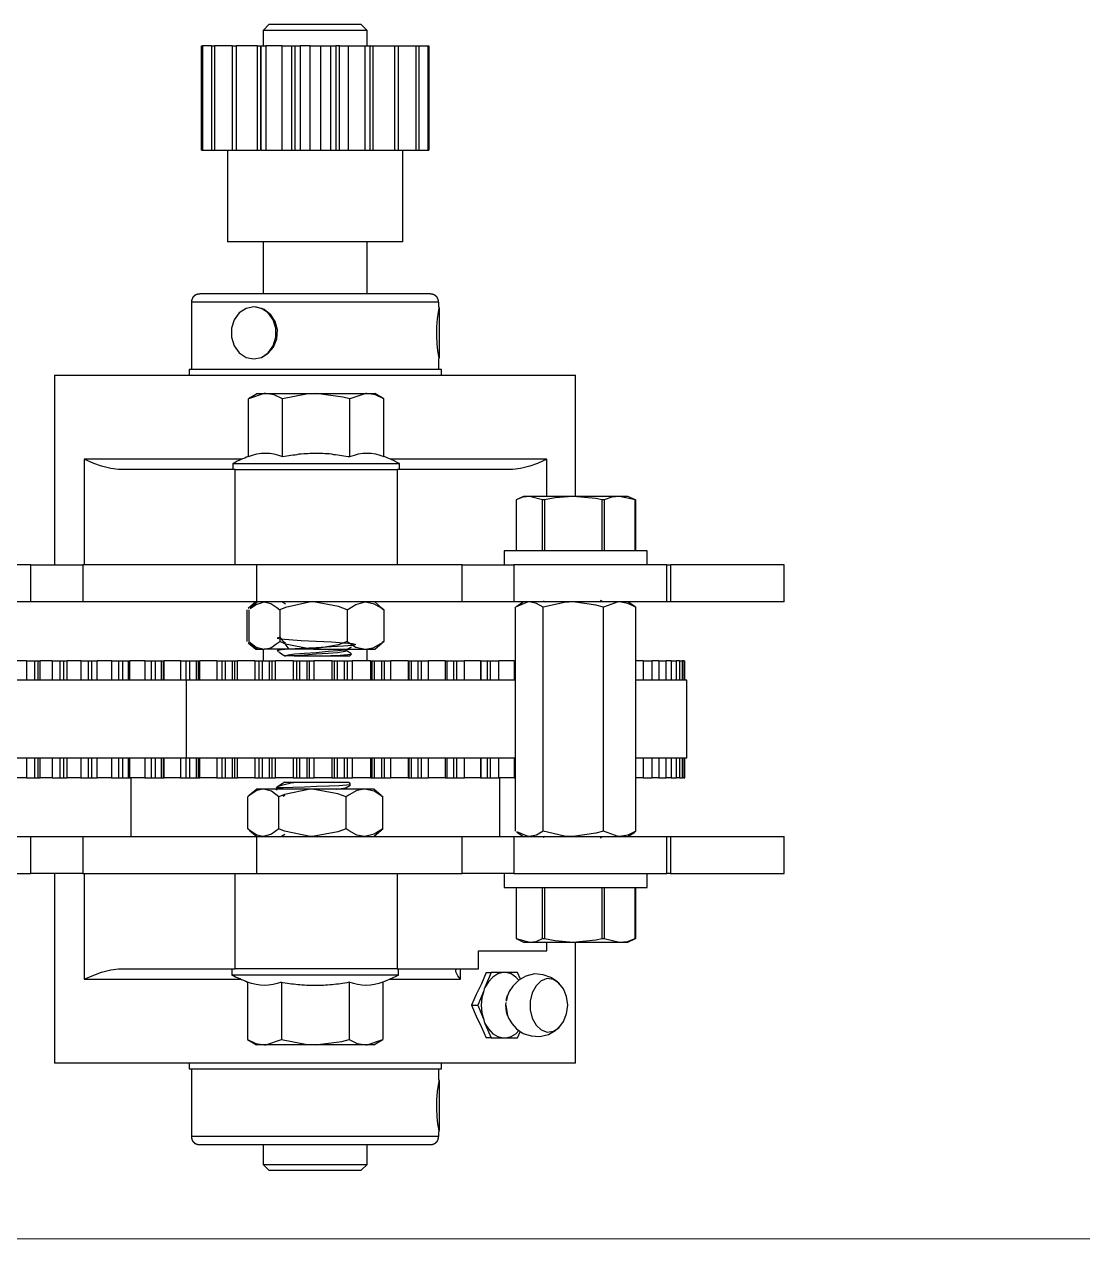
# Model space of a CAD drawing. Header units: inches. Extents: x 0 to 11, y 0.3 to 17.
# Drawn here: x 2.938 to 5.477, y 0.329 to 3.242 of the extents above; entities that cross this region are included whole.
import ezdxf

# ---------------------------------------------------------------- set-up
doc = ezdxf.new("R2010")
doc.units = ezdxf.units.IN
doc.header["$MEASUREMENT"] = 0
doc.layers.add('Layer 1', color=7, linetype='Continuous')

msp = doc.modelspace()

# ---------------------------------------------------------------- linework, layer by layer
at = {"layer": 'Layer 1', "color": 7, "lineweight": 25, "true_color": 0xffffff}
for points in [[(3.5258, 3.2425), (3.5108, 3.2275)], [(3.5258, 3.2425), (3.7458, 3.2425)], [(3.7608, 3.2275), (3.7458, 3.2425)], [(3.5108, 3.2275), (3.5108, 3.1908)], [(3.7608, 3.2275), (3.5108, 3.2275)], [(3.7608, 3.1908), (3.7608, 3.2275)], [(3.3633, 3.1908), (3.3633, 2.9408)], [(3.3633, 3.1908), (3.3658, 3.1908)], [(3.3633, 2.9408), (3.3633, 3.1908)], [(3.3875, 3.1908), (3.3658, 3.1908)], [(3.3658, 3.1908), (3.3658, 2.9408), (3.3875, 2.9408)], [(3.3883, 3.1908), (3.3942, 3.1908)], [(3.3883, 2.9408), (3.3883, 3.1908)], [(3.3942, 3.1908), (3.3942, 2.9408)], [(3.4367, 3.1908), (3.3942, 3.1908)], [(3.4375, 3.1908), (3.4467, 3.1908)], [(3.4375, 2.9408), (3.4375, 3.1908)], [(3.4975, 3.1908), (3.4467, 3.1908)], [(3.4467, 3.1908), (3.4467, 2.9408)], [(3.4975, 3.1908), (3.5042, 3.1908)], [(3.4975, 2.9408), (3.4975, 3.1908)], [(3.5058, 3.1908), (3.5058, 2.9408)], [(3.5058, 3.1908), (3.5058, 3.1908)], [(3.5058, 3.1908), (3.5175, 3.1908)], [(3.5058, 2.9408), (3.5058, 3.1908)], [(3.5567, 3.1908), (3.5175, 3.1908)], [(3.5175, 3.1908), (3.5175, 2.9408)], [(3.5567, 3.1908), (3.5808, 3.1908)], [(3.5567, 2.9408), (3.5567, 3.1908)], [(3.5792, 3.1908), (3.5792, 2.9408)], [(3.5792, 3.1908), (3.5875, 3.1908)], [(3.5875, 3.1908), (3.6, 3.1908)], [(3.5875, 2.9408), (3.5875, 3.1908)], [(3.6242, 3.1908), (3.6, 3.1908)], [(3.6, 3.1908), (3.6, 2.9408)], [(3.6242, 3.1908), (3.6492, 3.1908)], [(3.6242, 2.9408), (3.6242, 3.1908)], [(3.6492, 3.1908), (3.6733, 3.1908)], [(3.6492, 2.9408), (3.6492, 3.1908)], [(3.6733, 3.1908), (3.6858, 3.1908)], [(3.6733, 2.9408), (3.6733, 3.1908)], [(3.6942, 3.1908), (3.6858, 3.1908)], [(3.6858, 3.1908), (3.6858, 2.9408)], [(3.6917, 3.1908), (3.7158, 3.1908)], [(3.6942, 2.9408), (3.6942, 3.1908)], [(3.7158, 3.1908), (3.7558, 3.1908)], [(3.7158, 2.9408), (3.7158, 3.1908)], [(3.7558, 3.1908), (3.7667, 3.1908)], [(3.7558, 2.9408), (3.7558, 3.1908)], [(3.7667, 3.1908), (3.775, 3.1908)], [(3.7675, 3.1908), (3.7667, 3.1908)], [(3.7667, 3.1908), (3.7667, 2.9408)], [(3.7675, 2.9408), (3.7675, 3.1908)], [(3.775, 3.1908), (3.8267, 3.1908)], [(3.775, 2.9408), (3.775, 3.1908)], [(3.8267, 3.1908), (3.835, 3.1908)], [(3.8267, 2.9408), (3.8267, 3.1908)], [(3.8342, 3.1908), (3.8783, 3.1908)], [(3.835, 3.1908), (3.835, 2.9408)], [(3.8783, 3.1908), (3.8842, 3.1908)], [(3.8783, 2.9408), (3.8783, 3.1908)], [(3.8833, 3.1908), (3.9067, 3.1908)], [(3.8842, 3.1908), (3.8842, 2.9408)], [(3.9067, 3.1908), (3.9083, 3.1908)], [(3.9067, 2.9408), (3.9067, 3.1908)], [(3.9083, 3.1908), (3.9083, 2.9408)], [(3.3633, 2.9408), (3.3658, 2.9408)], [(3.3883, 2.9408), (3.3942, 2.9408)], [(3.3942, 2.9408), (3.4367, 2.9408)], [(3.4258, 2.9408), (3.4258, 2.7208)], [(3.4375, 2.9408), (3.4467, 2.9408)], [(3.4467, 2.9408), (3.4975, 2.9408)], [(3.4975, 2.9408), (3.5042, 2.9408)], [(3.5058, 2.9408), (3.5058, 2.9408)], [(3.5058, 2.9408), (3.5175, 2.9408)], [(3.5175, 2.9408), (3.5567, 2.9408)], [(3.5567, 2.9408), (3.5808, 2.9408)], [(3.5792, 2.9408), (3.5875, 2.9408)], [(3.5875, 2.9408), (3.6, 2.9408)], [(3.6, 2.9408), (3.6242, 2.9408)], [(3.6242, 2.9408), (3.6492, 2.9408)], [(3.6492, 2.9408), (3.6733, 2.9408)], [(3.6733, 2.9408), (3.6858, 2.9408)], [(3.6858, 2.9408), (3.6942, 2.9408)], [(3.6917, 2.9408), (3.7158, 2.9408)], [(3.7158, 2.9408), (3.7558, 2.9408)], [(3.7558, 2.9408), (3.7667, 2.9408)], [(3.7667, 2.9408), (3.775, 2.9408)], [(3.7667, 2.9408), (3.7675, 2.9408)], [(3.775, 2.9408), (3.8267, 2.9408)], [(3.8267, 2.9408), (3.835, 2.9408)], [(3.8342, 2.9408), (3.8783, 2.9408)], [(3.8458, 2.7208), (3.8458, 2.9408)], [(3.8783, 2.9408), (3.8842, 2.9408)], [(3.8833, 2.9408), (3.9067, 2.9408)], [(3.9067, 2.9408), (3.9083, 2.9408)], [(3.8458, 2.7208), (3.4258, 2.7208)], [(3.5108, 2.7208), (3.5108, 2.5958)], [(3.7608, 2.5958), (3.7608, 2.7208)], [(3.3592, 2.5958), (3.3583, 2.595), (3.3533, 2.595), (3.3533, 2.5942), (3.3508, 2.5942), (3.3508, 2.5933), (3.3492, 2.5933), (3.3492, 2.5925), (3.3475, 2.5925), (3.3475, 2.5917), (3.3467, 2.5917), (3.3467, 2.5908), (3.3458, 2.5908), (3.3458, 2.59), (3.345, 2.59), (3.345, 2.5892), (3.3442, 2.5892), (3.3442, 2.5883), (3.3433, 2.5883), (3.3433, 2.5875), (3.3425, 2.5875), (3.3425, 2.5867), (3.3417, 2.5867), (3.3417, 2.585), (3.3408, 2.585), (3.3408, 2.5833), (3.34, 2.5833), (3.34, 2.5808), (3.3392, 2.5808), (3.3392, 2.5758)], [(3.9125, 2.5958), (3.3592, 2.5958)], [(3.9325, 2.5758), (3.9317, 2.5758), (3.9317, 2.5808), (3.9308, 2.5808), (3.9308, 2.5833), (3.93, 2.5833), (3.93, 2.585), (3.9292, 2.585), (3.9292, 2.5867), (3.9283, 2.5867), (3.9283, 2.5875), (3.9275, 2.5875), (3.9275, 2.5883), (3.9267, 2.5883), (3.9267, 2.5892), (3.9258, 2.5892), (3.9258, 2.59), (3.925, 2.59), (3.925, 2.5908), (3.9242, 2.5908), (3.9242, 2.5917), (3.9233, 2.5917), (3.9233, 2.5925), (3.9217, 2.5925), (3.9217, 2.5933), (3.92, 2.5933), (3.92, 2.5942), (3.9175, 2.5942), (3.9175, 2.595), (3.9125, 2.595), (3.9125, 2.5958)], [(3.3392, 2.5758), (3.3392, 2.4142)], [(3.9325, 2.5758), (3.3392, 2.5758)], [(3.4883, 2.565), (3.47, 2.5608), (3.4533, 2.55), (3.4417, 2.5333), (3.435, 2.5133), (3.435, 2.4917), (3.4417, 2.4708), (3.4533, 2.4542), (3.47, 2.4433), (3.4883, 2.44), (3.5067, 2.4433), (3.5233, 2.4542), (3.535, 2.4708), (3.5417, 2.4917), (3.5417, 2.5133), (3.535, 2.5333), (3.5233, 2.55), (3.5067, 2.5608), (3.4883, 2.565)], [(3.4883, 2.44), (3.5067, 2.4433), (3.5233, 2.4533), (3.5358, 2.4683), (3.5442, 2.4883), (3.5458, 2.5092), (3.54, 2.5292), (3.5292, 2.5458), (3.5133, 2.5583), (3.495, 2.5642), (3.4883, 2.565)], [(3.9325, 2.565), (3.9325, 2.5617), (3.9308, 2.5517), (3.9283, 2.5358), (3.9267, 2.5167), (3.9267, 2.4958), (3.9275, 2.4758), (3.9292, 2.4592), (3.9317, 2.4467), (3.9325, 2.44)], [(3.9325, 2.565), (3.9325, 2.5758)], [(3.9325, 2.565), (3.9333, 2.5608), (3.9333, 2.4433), (3.9325, 2.44)], [(3.9325, 2.4142), (3.9325, 2.44)], [(3.0108, 2.4008), (3.0108, 1.9458)], [(3.0108, 2.4008), (4.2608, 2.4008)], [(3.3333, 2.4142), (3.3333, 2.4008)], [(3.9392, 2.4142), (3.3333, 2.4142)], [(3.9392, 2.4008), (3.9392, 2.4142)], [(4.2608, 2.11), (4.2608, 2.4008)], [(3.4975, 2.3567), (3.4758, 2.3442)], [(3.5167, 2.3567), (3.5133, 2.3567), (3.4758, 2.3442)], [(3.4758, 2.2058), (3.4758, 2.3442)], [(3.4975, 2.3567), (3.5167, 2.3567)], [(3.5167, 2.3567), (3.6383, 2.3567)], [(3.5575, 2.3442), (3.5375, 2.3533), (3.5167, 2.3567)], [(3.6383, 2.3567), (3.6192, 2.3558), (3.5575, 2.3442)], [(3.5575, 2.2058), (3.5575, 2.3442)], [(3.76, 2.3567), (3.7575, 2.3567), (3.7192, 2.3442), (3.7025, 2.3483), (3.6383, 2.3567), (3.76, 2.3567)], [(3.7192, 2.2058), (3.7192, 2.3442)], [(3.8008, 2.3442), (3.7808, 2.3533), (3.76, 2.3567)], [(3.76, 2.3567), (3.7792, 2.3567)], [(3.8008, 2.3442), (3.7792, 2.3567)], [(3.8008, 2.2058), (3.8008, 2.3442)], [(3.4608, 2.1992), (3.0817, 2.1992)], [(3.1642, 2.1742), (3.1458, 2.1767), (3.1233, 2.1825), (3.105, 2.1892), (3.0817, 2.1992)], [(3.0817, 2.1992), (3.0817, 1.9458)], [(3.4758, 2.2058), (3.4708, 2.2042), (3.4667, 2.2017), (3.4617, 2.2), (3.4567, 2.1975), (3.4525, 2.1958), (3.4475, 2.1933), (3.4433, 2.1908), (3.4383, 2.1892)], [(3.4383, 2.1892), (3.4383, 2.1742)], [(3.4383, 2.1892), (3.8383, 2.1892)], [(3.4758, 2.2058), (3.4858, 2.2092), (3.4958, 2.2117), (3.5067, 2.2133), (3.5267, 2.2133), (3.5367, 2.2117), (3.5475, 2.2092), (3.5575, 2.2058), (3.5675, 2.2075), (3.5775, 2.2092), (3.5825, 2.21), (3.5875, 2.21), (3.5925, 2.2108), (3.5975, 2.2117), (3.6025, 2.2117), (3.6083, 2.2125), (3.6183, 2.2125), (3.6233, 2.2133), (3.6542, 2.2133), (3.6592, 2.2125), (3.67, 2.2125), (3.675, 2.2117), (3.68, 2.2108), (3.685, 2.2108), (3.69, 2.21), (3.695, 2.2092), (3.705, 2.2075), (3.715, 2.2058), (3.7192, 2.2058), (3.73, 2.2092), (3.74, 2.2117), (3.75, 2.2133), (3.77, 2.2133), (3.7808, 2.2117), (3.7908, 2.2092), (3.8008, 2.2058)], [(3.8383, 2.1742), (3.8383, 2.1892), (3.8342, 2.1908), (3.8242, 2.1958), (3.82, 2.1975), (3.815, 2.2), (3.81, 2.2017), (3.8058, 2.2042), (3.8008, 2.2058)], [(4.1917, 2.11), (4.1917, 2.1992), (3.8167, 2.1992)], [(4.1917, 2.1992), (4.1692, 2.1892), (4.1508, 2.1825), (4.1283, 2.1767), (4.11, 2.1742), (3.8325, 2.1742)], [(3.4442, 2.1742), (3.1642, 2.1742)], [(3.4442, 2.1742), (3.8325, 2.1742)], [(3.4442, 1.9458), (3.4442, 2.1742)], [(3.8325, 2.1742), (3.8325, 1.9458)], [(4.1358, 2.11), (4.1183, 2.1017)], [(4.15, 2.11), (4.1342, 2.1083), (4.1183, 2.1017)], [(4.1183, 2.1017), (4.1183, 1.9792)], [(4.15, 2.11), (4.1358, 2.11)], [(4.255, 2.11), (4.15, 2.11)], [(4.1817, 2.1017), (4.15, 2.11)], [(4.1817, 1.9792), (4.1817, 2.1017)], [(4.1858, 2.1017), (4.1817, 2.1017)], [(4.255, 2.11), (4.2117, 2.1067), (4.1858, 2.1017)], [(4.1858, 2.1017), (4.1858, 1.9792)], [(4.3242, 2.1017), (4.3092, 2.105), (4.255, 2.11)], [(4.3658, 2.11), (4.255, 2.11)], [(4.3242, 1.9792), (4.3242, 2.1017)], [(4.3292, 2.1017), (4.3242, 2.1017)], [(4.3658, 2.11), (4.3475, 2.1083), (4.3292, 2.1017)], [(4.3292, 2.1017), (4.3292, 1.9792)], [(4.3858, 2.11), (4.3658, 2.11)], [(4.4033, 2.1017), (4.3658, 2.11)], [(4.4042, 2.1017), (4.3858, 2.11)], [(4.4017, 2.1025), (4.4042, 2.1017), (4.4033, 2.1017)], [(4.4033, 1.9792), (4.4033, 2.1017)], [(4.4042, 2.1017), (4.4042, 1.9792)], [(4.0892, 1.9792), (4.0892, 1.9458)], [(4.2525, 1.9792), (4.0892, 1.9792)], [(4.4325, 1.9792), (4.2525, 1.9792)], [(4.4325, 1.9458), (4.4325, 1.9792)], [(2.9533, 1.8567), (2.9533, 1.9458), (2.7608, 1.9458)], [(2.9533, 1.9458), (3.0783, 1.9458)], [(3.495, 1.9458), (3.0783, 1.9458)], [(3.0783, 1.9458), (3.0783, 1.8567)], [(3.9883, 1.8567), (3.9883, 1.9458), (3.495, 1.9458)], [(3.495, 1.9458), (3.495, 1.8567)], [(3.9883, 1.9458), (4.1125, 1.9458)], [(4.48, 1.9458), (4.1125, 1.9458)], [(4.1125, 1.9458), (4.1125, 1.8567)], [(4.48, 1.8567), (4.48, 1.9458)], [(4.48, 1.9458), (4.4883, 1.9458)], [(4.4883, 1.9458), (4.4883, 1.8567)], [(4.7608, 1.9458), (4.4883, 1.9458)], [(4.7608, 1.8567), (4.7608, 1.9458)], [(2.9533, 1.8567), (2.7608, 1.8567)], [(3.0783, 1.8567), (2.9533, 1.8567)], [(3.495, 1.8567), (3.0783, 1.8567)], [(3.4717, 1.8375), (3.4717, 1.7617)], [(3.4933, 1.8567), (3.475, 1.8408)], [(3.4767, 1.8375), (3.4767, 1.7617)], [(3.4975, 1.8567), (3.48, 1.8408)], [(3.48, 1.8408), (3.4942, 1.8508), (3.5133, 1.8567)], [(3.4833, 1.8467), (3.4892, 1.8508), (3.4925, 1.8525)], [(3.9883, 1.8567), (3.495, 1.8567)], [(3.5133, 1.8567), (3.5292, 1.8533), (3.5442, 1.8433), (3.5508, 1.8375)], [(3.6317, 1.8567), (3.6258, 1.8567), (3.565, 1.8433), (3.5508, 1.8375)], [(3.5508, 1.8375), (3.5508, 1.7617)], [(3.5575, 1.8567), (3.565, 1.8525)], [(3.7125, 1.8375), (3.6917, 1.8458), (3.6317, 1.8567)], [(3.7125, 1.8375), (3.7333, 1.8508), (3.7558, 1.8567), (3.7567, 1.8567), (3.775, 1.8533), (3.7933, 1.8433), (3.8008, 1.8375), (3.8008, 1.7617)], [(3.7125, 1.8375), (3.7125, 1.7617)], [(3.7967, 1.8408), (3.7792, 1.8567)], [(3.8008, 1.8375), (3.7967, 1.8408)], [(4.1125, 1.8567), (3.9883, 1.8567)], [(4.48, 1.8567), (4.1125, 1.8567)], [(4.15, 1.8567), (4.1467, 1.8567), (4.1167, 1.8442)], [(4.1167, 1.3067), (4.1167, 1.8442)], [(4.1358, 1.8567), (4.12, 1.8458)], [(4.255, 1.8567), (4.2342, 1.8558), (4.1833, 1.8442), (4.1667, 1.8533), (4.15, 1.8567)], [(4.1833, 1.8592), (4.1875, 1.8567)], [(4.3275, 1.3067), (4.3092, 1.3017), (4.255, 1.2942), (4.2342, 1.295), (4.1833, 1.3067), (4.1833, 1.8442)], [(4.3275, 1.8442), (4.3092, 1.8492), (4.255, 1.8567)], [(4.3267, 1.8567), (4.3208, 1.86)], [(4.3658, 1.8567), (4.3625, 1.8567), (4.3275, 1.8442)], [(4.405, 1.3067), (4.3858, 1.2975), (4.3658, 1.2942), (4.3625, 1.2942), (4.3275, 1.3067), (4.3275, 1.8442)], [(4.405, 1.8442), (4.3858, 1.8533), (4.3658, 1.8567)], [(4.4025, 1.8458), (4.3858, 1.8567)], [(4.4017, 1.8458), (4.405, 1.8442)], [(4.405, 1.3067), (4.405, 1.8442)], [(4.4883, 1.8567), (4.48, 1.8567)], [(4.7608, 1.8567), (4.4883, 1.8567)], [(3.475, 1.7583), (3.4933, 1.7433)], [(3.4767, 1.7617), (3.4942, 1.7483), (3.5133, 1.7433)], [(3.48, 1.7583), (3.4975, 1.7433)], [(3.4833, 1.7533), (3.4892, 1.7483), (3.4925, 1.7475)], [(3.5133, 1.7433), (3.5292, 1.7467), (3.5442, 1.7567), (3.5508, 1.7617)], [(3.5733, 1.7433), (3.5517, 1.7725), (3.545, 1.77), (3.5517, 1.7683), (3.5725, 1.7667), (3.6025, 1.7642), (3.6383, 1.7625), (3.675, 1.7608), (3.7042, 1.7583), (3.725, 1.7567), (3.7325, 1.755), (3.725, 1.7525), (3.7042, 1.7508), (3.675, 1.7492), (3.6383, 1.7467), (3.6025, 1.745), (3.5725, 1.7433), (3.555, 1.7417), (3.5458, 1.74)], [(3.6317, 1.7433), (3.6258, 1.7433), (3.565, 1.7558), (3.5508, 1.7617)], [(3.5608, 1.7608), (3.565, 1.7583)], [(3.7125, 1.7617), (3.6917, 1.7542), (3.6317, 1.7433)], [(3.7117, 1.7425), (3.7217, 1.7483), (3.7233, 1.7492)], [(3.7125, 1.7617), (3.7333, 1.7483), (3.7558, 1.7433), (3.7567, 1.7433)], [(3.7567, 1.7433), (3.775, 1.7467), (3.7933, 1.7567), (3.8008, 1.7617)], [(3.7792, 1.7433), (3.7967, 1.7583)], [(3.8008, 1.7617), (3.7967, 1.7592)], [(3.4933, 1.7433), (3.4975, 1.7433)], [(3.4975, 1.7433), (3.5133, 1.7433)], [(3.5108, 1.7433), (3.5108, 1.7158)], [(3.6317, 1.7433), (3.5133, 1.7433)], [(3.545, 1.74), (3.5467, 1.7375)], [(3.545, 1.74), (3.5458, 1.74)], [(3.5458, 1.74), (3.5475, 1.7383)], [(3.5483, 1.7367), (3.555, 1.7325), (3.565, 1.7267)], [(3.71, 1.7425), (3.7067, 1.7408), (3.69, 1.7392), (3.6667, 1.7375), (3.6383, 1.735), (3.61, 1.7333), (3.5867, 1.7317), (3.5708, 1.7292), (3.565, 1.7275)], [(3.5858, 1.7275), (3.565, 1.7275)], [(3.7117, 1.7392), (3.7067, 1.7375), (3.69, 1.735), (3.6667, 1.7333), (3.6383, 1.7317), (3.61, 1.7292), (3.5867, 1.7275), (3.5858, 1.7275)], [(3.5858, 1.7275), (3.7192, 1.7275)], [(3.6317, 1.7433), (3.7567, 1.7433)], [(3.6475, 1.7275), (3.6733, 1.7283), (3.6958, 1.7292), (3.7133, 1.7308), (3.7233, 1.7317)], [(3.7117, 1.7392), (3.7117, 1.7425)], [(3.7233, 1.7325), (3.7217, 1.7333), (3.7117, 1.7392)], [(3.7192, 1.7275), (3.7233, 1.7317)], [(3.7567, 1.7433), (3.7792, 1.7433)], [(3.7608, 1.7158), (3.7608, 1.7433)], [(2.9433, 1.7158), (2.9175, 1.7158)], [(2.9433, 1.7158), (2.9625, 1.7158)], [(2.9433, 1.7158), (2.9433, 1.6692)], [(2.9625, 1.7158), (2.9625, 1.6692)], [(2.9625, 1.7158), (2.9708, 1.7158)], [(2.9708, 1.7158), (2.9708, 1.6692)], [(2.9708, 1.7158), (2.9758, 1.7158)], [(3.005, 1.7158), (2.9758, 1.7158)], [(2.9758, 1.6692), (2.9758, 1.7158)], [(3.005, 1.7158), (3.0233, 1.7158)], [(3.005, 1.7158), (3.005, 1.6692)], [(3.0233, 1.7158), (3.0233, 1.6692)], [(3.0233, 1.7158), (3.0317, 1.7158)], [(3.0317, 1.7158), (3.0317, 1.6692)], [(3.0317, 1.7158), (3.0408, 1.7158)], [(3.0408, 1.6692), (3.0408, 1.7158)], [(3.0733, 1.7158), (3.0408, 1.7158)], [(3.0733, 1.7158), (3.0908, 1.7158)], [(3.0733, 1.7158), (3.0733, 1.6692)], [(3.0908, 1.7158), (3.0908, 1.6692)], [(3.0908, 1.7158), (3.0992, 1.7158)], [(3.0992, 1.7158), (3.0992, 1.6692)], [(3.0992, 1.7158), (3.1125, 1.7158)], [(3.1475, 1.7158), (3.1125, 1.7158)], [(3.1125, 1.6692), (3.1125, 1.7158)], [(3.1475, 1.7158), (3.1642, 1.7158)], [(3.1475, 1.7158), (3.1475, 1.6692)], [(3.1642, 1.7158), (3.1642, 1.6692)], [(3.1642, 1.7158), (3.1733, 1.7158)], [(3.1733, 1.7158), (3.1733, 1.6692)], [(3.1733, 1.7158), (3.1875, 1.7158)], [(3.1875, 1.7158), (3.1875, 1.6692)], [(3.1875, 1.7158), (3.1908, 1.7158)], [(3.2275, 1.7158), (3.1908, 1.7158)], [(3.1908, 1.6692), (3.1908, 1.7158)], [(3.2275, 1.7158), (3.2425, 1.7158)], [(3.2275, 1.7158), (3.2275, 1.6692)], [(3.2425, 1.7158), (3.2425, 1.6692)], [(3.2425, 1.7158), (3.2517, 1.7158)], [(3.2517, 1.7158), (3.2517, 1.6692)], [(3.2517, 1.7158), (3.2667, 1.7158)], [(3.2667, 1.7158), (3.2667, 1.6692)], [(3.2667, 1.7158), (3.2708, 1.7158)], [(3.2708, 1.7158), (3.2708, 1.6692)], [(3.2708, 1.7158), (3.2733, 1.7158)], [(3.3125, 1.7158), (3.2733, 1.7158)], [(3.2733, 1.6692), (3.2733, 1.7158)], [(3.3125, 1.7158), (3.3258, 1.7158)], [(3.3125, 1.7158), (3.3125, 1.6692)], [(3.3258, 1.7158), (3.3258, 1.6692)], [(3.3258, 1.7158), (3.3342, 1.7158)], [(3.3342, 1.7158), (3.3342, 1.6692)], [(3.3342, 1.7158), (3.35, 1.7158)], [(3.35, 1.7158), (3.35, 1.6692)], [(3.35, 1.7158), (3.355, 1.7158)], [(3.355, 1.7158), (3.355, 1.6692)], [(3.355, 1.7158), (3.3592, 1.7158)], [(3.4, 1.7158), (3.3592, 1.7158)], [(3.3592, 1.6692), (3.3592, 1.7158)], [(3.4, 1.7158), (3.4117, 1.7158)], [(3.4, 1.7158), (3.4, 1.6692)], [(3.4117, 1.7158), (3.4117, 1.6692)], [(3.4117, 1.7158), (3.42, 1.7158)], [(3.42, 1.7158), (3.42, 1.6692)], [(3.42, 1.7158), (3.4367, 1.7158)], [(3.4367, 1.7158), (3.4367, 1.6692)], [(3.4367, 1.7158), (3.4425, 1.7158)], [(3.4425, 1.7158), (3.4425, 1.6692)], [(3.4425, 1.7158), (3.4492, 1.7158)], [(3.4908, 1.7158), (3.4492, 1.7158)], [(3.4492, 1.6692), (3.4492, 1.7158)], [(3.4908, 1.7158), (3.5008, 1.7158)], [(3.4908, 1.7158), (3.4908, 1.6692)], [(3.5008, 1.7158), (3.5008, 1.6692)], [(3.5008, 1.7158), (3.5083, 1.7158)], [(3.5083, 1.7158), (3.5083, 1.6692)], [(3.5083, 1.7158), (3.5258, 1.7158)], [(3.5258, 1.7158), (3.5258, 1.6692)], [(3.5258, 1.7158), (3.5317, 1.7158)], [(3.5317, 1.7158), (3.5317, 1.6692)], [(3.5317, 1.7158), (3.5408, 1.7158)], [(3.5833, 1.7158), (3.5408, 1.7158)], [(3.5408, 1.6692), (3.5408, 1.7158)], [(3.5833, 1.7158), (3.5908, 1.7158)], [(3.5833, 1.7158), (3.5833, 1.6692)], [(3.5908, 1.7158), (3.5908, 1.6692)], [(3.5908, 1.7158), (3.5983, 1.7158)], [(3.5983, 1.7158), (3.5983, 1.6692)], [(3.5983, 1.7158), (3.6158, 1.7158)], [(3.6158, 1.7158), (3.6158, 1.6692)], [(3.6158, 1.7158), (3.6217, 1.7158)], [(3.6217, 1.7158), (3.6217, 1.6692)], [(3.6217, 1.7158), (3.6333, 1.7158)], [(3.6758, 1.7158), (3.6333, 1.7158)], [(3.6333, 1.6692), (3.6333, 1.7158)], [(3.6758, 1.7158), (3.6817, 1.7158)], [(3.6758, 1.7158), (3.6758, 1.6692)], [(3.6817, 1.7158), (3.6817, 1.6692)], [(3.6817, 1.7158), (3.6883, 1.7158)], [(3.6883, 1.7158), (3.6883, 1.6692)], [(3.6883, 1.7158), (3.7058, 1.7158)], [(3.7058, 1.7158), (3.7058, 1.6692)], [(3.7058, 1.7158), (3.7125, 1.7158)], [(3.7125, 1.7158), (3.7125, 1.6692)], [(3.7125, 1.7158), (3.7258, 1.7158)], [(3.7683, 1.7158), (3.7258, 1.7158)], [(3.7258, 1.6692), (3.7258, 1.7158)], [(3.7683, 1.7158), (3.7717, 1.7158)], [(3.7683, 1.7158), (3.7683, 1.6692)], [(3.7717, 1.7158), (3.7717, 1.6692)], [(3.7717, 1.7158), (3.7775, 1.7158)], [(3.7775, 1.7158), (3.7775, 1.6692)], [(3.7775, 1.7158), (3.795, 1.7158)], [(3.795, 1.7158), (3.795, 1.6692)], [(3.795, 1.7158), (3.8017, 1.7158)], [(3.8017, 1.7158), (3.8017, 1.6692)], [(3.8017, 1.7158), (3.8175, 1.7158)], [(3.8592, 1.7158), (3.8175, 1.7158)], [(3.8175, 1.6692), (3.8175, 1.7158)], [(3.8592, 1.7158), (3.8592, 1.6692)], [(3.8592, 1.7158), (3.8608, 1.7158)], [(3.8608, 1.7158), (3.8608, 1.6692)], [(3.8608, 1.7158), (3.8658, 1.7158)], [(3.8658, 1.7158), (3.8658, 1.6692)], [(3.8658, 1.7158), (3.8825, 1.7158)], [(3.8825, 1.7158), (3.8825, 1.6692)], [(3.8825, 1.7158), (3.89, 1.7158)], [(3.89, 1.7158), (3.89, 1.6692)], [(3.89, 1.7158), (3.9075, 1.7158)], [(3.9475, 1.7158), (3.9075, 1.7158)], [(3.9075, 1.6692), (3.9075, 1.7158)], [(3.9475, 1.7158), (3.9475, 1.6692)], [(3.9475, 1.7158), (3.9517, 1.7158)], [(3.9517, 1.7158), (3.9517, 1.6692)], [(3.9517, 1.7158), (3.9675, 1.7158)], [(3.9675, 1.7158), (3.9675, 1.6692)], [(3.9675, 1.7158), (3.975, 1.7158)], [(3.975, 1.7158), (3.975, 1.6692)], [(3.975, 1.7158), (3.9942, 1.7158)], [(3.9942, 1.6692), (3.9942, 1.7158)], [(4.0325, 1.7158), (3.9942, 1.7158)], [(4.0325, 1.7158), (4.0325, 1.6692)], [(4.0325, 1.7158), (4.0333, 1.7158)], [(4.0333, 1.7158), (4.0333, 1.6692)], [(4.0333, 1.7158), (4.0483, 1.7158)], [(4.0483, 1.7158), (4.0483, 1.6692)], [(4.0483, 1.7158), (4.0558, 1.7158)], [(4.0558, 1.7158), (4.0558, 1.6692)], [(4.0558, 1.7158), (4.0767, 1.7158)], [(4.1133, 1.7158), (4.0767, 1.7158)], [(4.0767, 1.6692), (4.0767, 1.7158)], [(4.1133, 1.7158), (4.1167, 1.7158)], [(4.1133, 1.7158), (4.1133, 1.6692)], [(4.4225, 1.7158), (4.405, 1.7158)], [(4.4225, 1.7158), (4.4442, 1.7158)], [(4.4225, 1.7158), (4.4225, 1.6692)], [(4.4608, 1.7158), (4.4442, 1.7158)], [(4.4442, 1.6692), (4.4442, 1.7158)], [(4.4608, 1.7158), (4.4783, 1.7158)], [(4.4608, 1.7158), (4.4608, 1.6692)], [(4.49, 1.7158), (4.4783, 1.7158)], [(4.4783, 1.6692), (4.4783, 1.7158)], [(4.49, 1.7158), (4.5025, 1.7158)], [(4.49, 1.7158), (4.49, 1.6692)], [(4.51, 1.7158), (4.5025, 1.7158)], [(4.5025, 1.6692), (4.5025, 1.7158)], [(4.51, 1.7158), (4.5175, 1.7158)], [(4.51, 1.7158), (4.51, 1.6692)], [(4.5208, 1.7158), (4.5175, 1.7158)], [(4.5175, 1.6692), (4.5175, 1.7158)], [(4.5208, 1.7158), (4.5208, 1.6692)], [(4.5208, 1.7158), (4.5225, 1.7158)], [(4.5225, 1.6692), (4.5225, 1.7158)], [(4.5225, 1.6692), (4.5225, 1.7158)], [(3.3275, 1.6692), (2.905, 1.6692)], [(4.1167, 1.6692), (3.3275, 1.6692)], [(3.3275, 1.4817), (3.3275, 1.6692)], [(4.5275, 1.6692), (4.405, 1.6692)], [(4.5275, 1.4817), (4.5275, 1.6692)], [(3.3275, 1.4817), (2.905, 1.4817)], [(2.9433, 1.4817), (2.9433, 1.435)], [(2.9625, 1.4817), (2.9625, 1.435)], [(2.9708, 1.4817), (2.9708, 1.435)], [(2.9758, 1.435), (2.9758, 1.4817)], [(3.005, 1.4817), (3.005, 1.435)], [(3.0233, 1.4817), (3.0233, 1.435)], [(3.0317, 1.4817), (3.0317, 1.435)], [(3.0408, 1.435), (3.0408, 1.4817)], [(3.0733, 1.4817), (3.0733, 1.435)], [(3.0908, 1.4817), (3.0908, 1.435)], [(3.0992, 1.4817), (3.0992, 1.435)], [(3.1125, 1.435), (3.1125, 1.4817)], [(3.1475, 1.4817), (3.1475, 1.435)], [(3.1642, 1.4817), (3.1642, 1.435)], [(3.1733, 1.4817), (3.1733, 1.435)], [(3.1875, 1.4817), (3.1875, 1.435)], [(3.1908, 1.435), (3.1908, 1.4817)], [(3.2275, 1.4817), (3.2275, 1.435)], [(3.2425, 1.4817), (3.2425, 1.435)], [(3.2517, 1.4817), (3.2517, 1.435)], [(3.2667, 1.4817), (3.2667, 1.435)], [(3.2708, 1.4817), (3.2708, 1.435)], [(3.2733, 1.435), (3.2733, 1.4817)], [(3.3125, 1.4817), (3.3125, 1.435)], [(3.3258, 1.4817), (3.3258, 1.435)], [(4.1167, 1.4817), (3.3275, 1.4817)], [(3.3342, 1.4817), (3.3342, 1.435)], [(3.35, 1.4817), (3.35, 1.435)], [(3.355, 1.4817), (3.355, 1.435)], [(3.3592, 1.435), (3.3592, 1.4817)], [(3.4, 1.4817), (3.4, 1.435)], [(3.4117, 1.4817), (3.4117, 1.435)], [(3.42, 1.4817), (3.42, 1.435)], [(3.4367, 1.4817), (3.4367, 1.435)], [(3.4425, 1.4817), (3.4425, 1.435)], [(3.4492, 1.435), (3.4492, 1.4817)], [(3.4908, 1.4817), (3.4908, 1.435)], [(3.5008, 1.4817), (3.5008, 1.435)], [(3.5083, 1.4817), (3.5083, 1.435)], [(3.5258, 1.4817), (3.5258, 1.435)], [(3.5317, 1.4817), (3.5317, 1.435)], [(3.5408, 1.435), (3.5408, 1.4817)], [(3.5833, 1.4817), (3.5833, 1.435)], [(3.5908, 1.4817), (3.5908, 1.435)], [(3.5983, 1.4817), (3.5983, 1.435)], [(3.6158, 1.4817), (3.6158, 1.435)], [(3.6217, 1.4817), (3.6217, 1.435)], [(3.6333, 1.435), (3.6333, 1.4817)], [(3.6758, 1.4817), (3.6758, 1.435)], [(3.6817, 1.4817), (3.6817, 1.435)], [(3.6883, 1.4817), (3.6883, 1.435)], [(3.7058, 1.4817), (3.7058, 1.435)], [(3.7125, 1.4817), (3.7125, 1.435)], [(3.7258, 1.435), (3.7258, 1.4817)], [(3.7683, 1.4817), (3.7683, 1.435)], [(3.7717, 1.4817), (3.7717, 1.435)], [(3.7775, 1.4817), (3.7775, 1.435)], [(3.795, 1.4817), (3.795, 1.435)], [(3.8017, 1.4817), (3.8017, 1.435)], [(3.8175, 1.435), (3.8175, 1.4817)], [(3.8592, 1.4817), (3.8592, 1.435)], [(3.8608, 1.4817), (3.8608, 1.435)], [(3.8658, 1.4817), (3.8658, 1.435)], [(3.8825, 1.4817), (3.8825, 1.435)], [(3.89, 1.4817), (3.89, 1.435)], [(3.9075, 1.435), (3.9075, 1.4817)], [(3.9475, 1.4817), (3.9475, 1.435)], [(3.9517, 1.4817), (3.9517, 1.435)], [(3.9675, 1.4817), (3.9675, 1.435)], [(3.975, 1.4817), (3.975, 1.435)], [(3.9942, 1.435), (3.9942, 1.4817)], [(4.0325, 1.4817), (4.0325, 1.435)], [(4.0333, 1.4817), (4.0333, 1.435)], [(4.0483, 1.4817), (4.0483, 1.435)], [(4.0558, 1.4817), (4.0558, 1.435)], [(4.0767, 1.435), (4.0767, 1.4817)], [(4.1133, 1.4817), (4.1133, 1.435)], [(4.5275, 1.4817), (4.405, 1.4817)], [(4.4225, 1.4817), (4.4225, 1.435)], [(4.4442, 1.435), (4.4442, 1.4817)], [(4.4608, 1.4817), (4.4608, 1.435)], [(4.4783, 1.435), (4.4783, 1.4817)], [(4.49, 1.4817), (4.49, 1.435)], [(4.5025, 1.435), (4.5025, 1.4817)], [(4.51, 1.4817), (4.51, 1.435)], [(4.5175, 1.435), (4.5175, 1.4817)], [(4.5208, 1.4817), (4.5208, 1.435)], [(4.5225, 1.435), (4.5225, 1.4817)], [(4.5225, 1.435), (4.5225, 1.4817)], [(2.9433, 1.435), (2.9175, 1.435)], [(2.9433, 1.435), (2.9625, 1.435)], [(2.9625, 1.435), (2.9708, 1.435)], [(2.9708, 1.435), (2.9758, 1.435)], [(3.005, 1.435), (2.9758, 1.435)], [(3.005, 1.435), (3.0233, 1.435)], [(3.0233, 1.435), (3.0317, 1.435)], [(3.0317, 1.435), (3.0408, 1.435)], [(3.0733, 1.435), (3.0408, 1.435)], [(3.0733, 1.435), (3.0908, 1.435)], [(3.0908, 1.435), (3.0992, 1.435)], [(3.0992, 1.435), (3.1125, 1.435)], [(3.1475, 1.435), (3.1125, 1.435)], [(3.1475, 1.435), (3.1642, 1.435)], [(3.1642, 1.435), (3.1733, 1.435)], [(3.1733, 1.435), (3.1875, 1.435)], [(3.1875, 1.435), (3.1908, 1.435)], [(3.2275, 1.435), (3.1908, 1.435)], [(3.1933, 1.435), (3.1933, 1.2942)], [(3.2275, 1.435), (3.2425, 1.435)], [(3.2425, 1.435), (3.2517, 1.435)], [(3.2517, 1.435), (3.2667, 1.435)], [(3.2667, 1.435), (3.2708, 1.435)], [(3.2708, 1.435), (3.2733, 1.435)], [(3.3125, 1.435), (3.2733, 1.435)], [(3.3125, 1.435), (3.3258, 1.435)], [(3.3258, 1.435), (3.3342, 1.435)], [(3.3342, 1.435), (3.35, 1.435)], [(3.35, 1.435), (3.355, 1.435)], [(3.355, 1.435), (3.3592, 1.435)], [(3.4, 1.435), (3.3592, 1.435)], [(3.4, 1.435), (3.4117, 1.435)], [(3.4117, 1.435), (3.42, 1.435)], [(3.42, 1.435), (3.4367, 1.435)], [(3.4367, 1.435), (3.4425, 1.435)], [(3.4425, 1.435), (3.4492, 1.435)], [(3.4908, 1.435), (3.4492, 1.435)], [(3.4908, 1.435), (3.5008, 1.435)], [(3.5008, 1.435), (3.5083, 1.435)], [(3.5083, 1.435), (3.5258, 1.435)], [(3.5258, 1.435), (3.5317, 1.435)], [(3.5317, 1.435), (3.5408, 1.435)], [(3.5833, 1.435), (3.5408, 1.435)], [(3.5833, 1.435), (3.5908, 1.435)], [(3.5908, 1.435), (3.5983, 1.435)], [(3.5983, 1.435), (3.6158, 1.435)], [(3.6158, 1.435), (3.6217, 1.435)], [(3.6217, 1.435), (3.6333, 1.435)], [(3.6758, 1.435), (3.6333, 1.435)], [(3.6758, 1.435), (3.6817, 1.435)], [(3.6817, 1.435), (3.6883, 1.435)], [(3.6883, 1.435), (3.7058, 1.435)], [(3.7058, 1.435), (3.7125, 1.435)], [(3.7125, 1.435), (3.7258, 1.435)], [(3.7683, 1.435), (3.7258, 1.435)], [(3.7683, 1.435), (3.7717, 1.435)], [(3.7717, 1.435), (3.7775, 1.435)], [(3.7775, 1.435), (3.795, 1.435)], [(3.795, 1.435), (3.8017, 1.435)], [(3.8017, 1.435), (3.8175, 1.435)], [(3.8592, 1.435), (3.8175, 1.435)], [(3.8592, 1.435), (3.8608, 1.435)], [(3.8608, 1.435), (3.8658, 1.435)], [(3.8658, 1.435), (3.8825, 1.435)], [(3.8825, 1.435), (3.89, 1.435)], [(3.89, 1.435), (3.9075, 1.435)], [(3.9475, 1.435), (3.9075, 1.435)], [(3.9475, 1.435), (3.9517, 1.435)], [(3.9517, 1.435), (3.9675, 1.435)], [(3.9675, 1.435), (3.975, 1.435)], [(3.975, 1.435), (3.9942, 1.435)], [(4.0325, 1.435), (3.9942, 1.435)], [(4.0325, 1.435), (4.0333, 1.435)], [(4.0333, 1.435), (4.0483, 1.435)], [(4.0483, 1.435), (4.0558, 1.435)], [(4.0558, 1.435), (4.0767, 1.435)], [(4.1133, 1.435), (4.0767, 1.435)], [(4.0792, 1.2942), (4.0792, 1.435)], [(4.1133, 1.435), (4.1167, 1.435)], [(4.4225, 1.435), (4.405, 1.435)], [(4.4225, 1.435), (4.4442, 1.435)], [(4.4608, 1.435), (4.4442, 1.435)], [(4.4608, 1.435), (4.4783, 1.435)], [(4.49, 1.435), (4.4783, 1.435)], [(4.49, 1.435), (4.5025, 1.435)], [(4.51, 1.435), (4.5025, 1.435)], [(4.51, 1.435), (4.5175, 1.435)], [(4.5208, 1.435), (4.5175, 1.435)], [(4.5208, 1.435), (4.5225, 1.435)], [(3.5108, 1.4075), (3.4958, 1.4042), (3.48, 1.3942), (3.4742, 1.3892)], [(3.4958, 1.4075), (3.4775, 1.3925)], [(3.5108, 1.4075), (3.4958, 1.4075)], [(3.6292, 1.4075), (3.5108, 1.4075)], [(3.5483, 1.3892), (3.5308, 1.4025), (3.5117, 1.4075), (3.5108, 1.4075)], [(3.545, 1.4133), (3.5425, 1.4108)], [(3.5592, 1.4108), (3.5425, 1.4108), (3.5433, 1.4108)], [(3.5425, 1.4075), (3.545, 1.4058)], [(3.545, 1.4125), (3.5458, 1.4142), (3.5583, 1.4183), (3.5783, 1.4225), (3.585, 1.4233)], [(3.5633, 1.4242), (3.5525, 1.4183), (3.5458, 1.4142)], [(3.6292, 1.4075), (3.6242, 1.4075), (3.5625, 1.395), (3.5483, 1.3892)], [(3.7208, 1.4183), (3.7208, 1.4183), (3.6933, 1.4158), (3.6692, 1.415), (3.64, 1.4142), (3.61, 1.4125), (3.5825, 1.4117), (3.5592, 1.4108)], [(3.585, 1.4233), (3.5625, 1.4233)], [(3.7175, 1.4233), (3.585, 1.4233)], [(3.7542, 1.4075), (3.6292, 1.4075)], [(3.71, 1.3892), (3.69, 1.3967), (3.6292, 1.4075)], [(3.6867, 1.4075), (3.6875, 1.4075), (3.7042, 1.41), (3.7075, 1.4108)], [(3.7092, 1.4108), (3.7192, 1.4167), (3.7208, 1.4183)], [(3.7092, 1.4075), (3.7092, 1.4117)], [(3.7542, 1.4075), (3.7358, 1.4042), (3.7175, 1.3942), (3.71, 1.3892)], [(3.7208, 1.4192), (3.7175, 1.4233)], [(3.7767, 1.4075), (3.7542, 1.4075)], [(3.7983, 1.3892), (3.7775, 1.4025), (3.755, 1.4075), (3.7542, 1.4075)], [(3.7942, 1.3925), (3.7767, 1.4075)], [(3.5108, 1.2942), (3.4958, 1.2975), (3.48, 1.3075), (3.4742, 1.3125), (3.4742, 1.3892)], [(3.6292, 1.2942), (3.6242, 1.2942), (3.5625, 1.3067), (3.5483, 1.3125), (3.5483, 1.3892)], [(3.5633, 1.3925), (3.5583, 1.39)], [(3.7983, 1.3125), (3.7775, 1.3), (3.755, 1.2942), (3.7542, 1.2942), (3.7358, 1.2975), (3.7175, 1.3075), (3.71, 1.3125), (3.71, 1.3892)], [(3.7942, 1.3925), (3.7983, 1.3892)], [(3.7983, 1.3125), (3.7983, 1.3892)], [(3.5483, 1.3125), (3.5308, 1.3), (3.5117, 1.2942), (3.5108, 1.2942)], [(3.71, 1.3125), (3.69, 1.305), (3.6292, 1.2942)], [(3.7942, 1.3092), (3.7983, 1.3125)], [(2.5492, 1.2942), (2.9533, 1.2942)], [(2.9533, 1.205), (2.9533, 1.2942)], [(2.9533, 1.2942), (3.0783, 1.2942)], [(3.0783, 1.2942), (3.0783, 1.205), (2.9533, 1.205)], [(3.0783, 1.2942), (3.495, 1.2942)], [(3.4775, 1.3092), (3.4958, 1.2942)], [(3.495, 1.2942), (3.9883, 1.2942)], [(3.495, 1.2942), (3.495, 1.205)], [(3.5633, 1.2992), (3.555, 1.2942)], [(3.7767, 1.2942), (3.7942, 1.3092)], [(3.9883, 1.2942), (4.1125, 1.2942)], [(3.9883, 1.205), (3.9883, 1.2942)], [(4.1125, 1.2942), (4.48, 1.2942)], [(4.1125, 1.2942), (4.1125, 1.205), (4.48, 1.205)], [(4.1833, 1.3067), (4.1667, 1.2975), (4.15, 1.2942), (4.1467, 1.2942), (4.12, 1.305)], [(4.12, 1.3042), (4.1358, 1.2942)], [(4.1867, 1.2942), (4.1833, 1.2917)], [(4.3208, 1.2908), (4.3258, 1.2942)], [(4.3858, 1.2942), (4.4025, 1.3042)], [(4.4017, 1.305), (4.405, 1.3067)], [(4.48, 1.205), (4.48, 1.2942)], [(4.48, 1.2942), (4.4883, 1.2942)], [(4.4883, 1.2942), (4.4883, 1.205), (4.48, 1.205)], [(4.4883, 1.2942), (4.7608, 1.2942)], [(4.7608, 1.205), (4.7608, 1.2942)], [(2.5492, 1.205), (2.9533, 1.205)], [(3.0108, 1.205), (3.0108, 0.75)], [(3.0783, 1.205), (3.495, 1.205)], [(3.0817, 1.205), (3.0817, 0.9517)], [(3.4442, 0.9767), (3.4442, 1.205)], [(3.495, 1.205), (3.9883, 1.205)], [(3.8325, 1.205), (3.8325, 0.9767)], [(4.1125, 1.205), (3.9883, 1.205)], [(4.0892, 1.205), (4.0892, 1.1717)], [(4.4325, 1.1717), (4.4325, 1.205)], [(4.4883, 1.205), (4.7608, 1.205)], [(4.0892, 1.1717), (4.4325, 1.1717)], [(4.1183, 1.1717), (4.1183, 1.0492)], [(4.1817, 1.0492), (4.1817, 1.1717)], [(4.1858, 1.1717), (4.1858, 1.0492)], [(4.3242, 1.0492), (4.3242, 1.1717)], [(4.3292, 1.1717), (4.3292, 1.0492)], [(4.4033, 1.0492), (4.4033, 1.1717)], [(4.4042, 1.1717), (4.4042, 1.0492)], [(4.1183, 1.0492), (4.1358, 1.0408)], [(4.1183, 1.0492), (4.15, 1.0408)], [(4.15, 1.0408), (4.1658, 1.0425), (4.1817, 1.0492), (4.1858, 1.0492)], [(4.1858, 1.0492), (4.2117, 1.0442), (4.255, 1.0408)], [(4.255, 1.0408), (4.3092, 1.0458), (4.3242, 1.0492), (4.3292, 1.0492)], [(4.3292, 1.0492), (4.3658, 1.0408)], [(4.3658, 1.0408), (4.385, 1.0425), (4.4033, 1.0492)], [(4.3858, 1.0408), (4.4042, 1.0492)], [(4.4033, 1.0492), (4.4042, 1.0492), (4.4017, 1.0483)], [(4.0275, 0.9767), (4.0275, 1.02)], [(4.0275, 1.02), (4.1917, 1.02)], [(4.1358, 1.0408), (4.15, 1.0408)], [(4.15, 1.0408), (4.255, 1.0408)], [(4.1917, 1.02), (4.1917, 1.0408)], [(4.255, 1.0408), (4.3658, 1.0408)], [(4.2608, 0.75), (4.2608, 1.0408)], [(4.3658, 1.0408), (4.3858, 1.0408)], [(3.0817, 0.9517), (3.105, 0.9617), (3.1233, 0.9683), (3.1458, 0.9742), (3.1642, 0.9767)], [(3.1642, 0.9767), (3.4442, 0.9767)], [(3.4358, 0.9767), (3.4358, 0.9617)], [(3.4358, 0.9617), (3.4408, 0.96), (3.445, 0.9575), (3.45, 0.955), (3.455, 0.9533), (3.4592, 0.9508), (3.4642, 0.9492), (3.4692, 0.9467), (3.4733, 0.945)], [(3.6358, 0.9617), (3.4358, 0.9617)], [(3.8325, 0.9767), (3.4442, 0.9767)], [(3.8358, 0.9617), (3.6358, 0.9617)], [(3.7983, 0.945), (3.8033, 0.9467), (3.8083, 0.9492), (3.8125, 0.9508), (3.8175, 0.9533), (3.8217, 0.955), (3.8317, 0.96), (3.8358, 0.9617)], [(3.8325, 0.9767), (4.0275, 0.9767)], [(3.8358, 0.9617), (3.8358, 0.9767)], [(3.9842, 0.9517), (3.9783, 0.96), (3.9742, 0.9675), (3.9733, 0.9717), (3.9733, 0.9742), (3.975, 0.9758), (3.9775, 0.9767)], [(3.9842, 0.9517), (3.9842, 0.9767)], [(4.0458, 0.9675), (4.035, 0.9408), (4.0225, 0.915), (4.0108, 0.8892)], [(4.0867, 0.9675), (4.0742, 0.9642), (4.0625, 0.9567), (4.0517, 0.9458), (4.0433, 0.9317)], [(4.0458, 0.9675), (4.0583, 0.9675), (4.0433, 0.9317)], [(4.0867, 0.9675), (4.0583, 0.9675)], [(4.0933, 0.9675), (4.0867, 0.9675)], [(4.1242, 0.9492), (4.1175, 0.9567), (4.1058, 0.9642), (4.0933, 0.9675)], [(4.1283, 0.9517), (4.1217, 0.9675), (4.0933, 0.9675)], [(4.2233, 0.9392), (4.2175, 0.9458), (4.2017, 0.9558), (4.1833, 0.9625), (4.1625, 0.9642), (4.1417, 0.9592), (4.1242, 0.9492), (4.11, 0.935), (4.1017, 0.9225), (4.0967, 0.91), (4.095, 0.9008)], [(3.0817, 0.9517), (3.4583, 0.9517)], [(3.555, 0.945), (3.545, 0.9417), (3.535, 0.9392), (3.5242, 0.9375), (3.5142, 0.9367), (3.5042, 0.9375), (3.4942, 0.9392), (3.4833, 0.9417), (3.4733, 0.945)], [(3.4733, 0.945), (3.4733, 0.8067)], [(3.7983, 0.945), (3.7883, 0.9417), (3.7783, 0.9392), (3.7683, 0.9375), (3.7575, 0.9367), (3.7475, 0.9375), (3.7375, 0.9392), (3.7275, 0.9417), (3.7175, 0.945), (3.7117, 0.9433), (3.7067, 0.9425), (3.7017, 0.9417), (3.6967, 0.9408), (3.6917, 0.94), (3.6867, 0.94), (3.6817, 0.9392), (3.6767, 0.9383), (3.6717, 0.9383), (3.6658, 0.9375), (3.6608, 0.9375), (3.6558, 0.9367), (3.615, 0.9367), (3.61, 0.9375), (3.6042, 0.9375), (3.5992, 0.9383), (3.5942, 0.9383), (3.5892, 0.9392), (3.5842, 0.94), (3.5792, 0.94), (3.5692, 0.9417), (3.5642, 0.9425), (3.5583, 0.9433), (3.5542, 0.9442)], [(3.555, 0.945), (3.555, 0.8067)], [(3.7175, 0.945), (3.7175, 0.8067)], [(3.7983, 0.945), (3.7983, 0.8067)], [(3.8142, 0.9517), (3.9842, 0.9517)], [(4.2417, 0.8892), (4.2392, 0.91), (4.2317, 0.9283), (4.2208, 0.9425), (4.2075, 0.9508), (4.1925, 0.9533), (4.1783, 0.9475), (4.1658, 0.9358), (4.1567, 0.9192), (4.1517, 0.8992), (4.1517, 0.8783), (4.1567, 0.8583), (4.1658, 0.8417), (4.1783, 0.83), (4.1925, 0.825), (4.2075, 0.8267), (4.2208, 0.835), (4.2317, 0.85), (4.2392, 0.8683), (4.2417, 0.8892)], [(4.0408, 0.9242), (4.0258, 0.8892)], [(4.0408, 0.9242), (4.0358, 0.9067), (4.0342, 0.8892)], [(4.0433, 0.9317), (4.0417, 0.9283), (4.0408, 0.9242)], [(4.095, 0.8992), (4.095, 0.905), (4.0967, 0.9108), (4.0975, 0.9125)], [(4.0108, 0.8892), (4.0258, 0.8892)], [(4.0108, 0.8892), (4.0225, 0.8633), (4.035, 0.8367), (4.0458, 0.8108)], [(4.0258, 0.8892), (4.0408, 0.8542)], [(4.0342, 0.8892), (4.0358, 0.8708), (4.0408, 0.8542)], [(4.095, 0.8742), (4.0933, 0.8892), (4.0942, 0.8958)], [(4.0933, 0.8892), (4.0958, 0.875)], [(4.0958, 0.875), (4.0967, 0.8675), (4.1, 0.8583), (4.1083, 0.845), (4.1192, 0.8325), (4.135, 0.8217), (4.1542, 0.8158), (4.175, 0.8142), (4.1958, 0.8192), (4.2133, 0.8292), (4.2233, 0.8392)], [(4.0408, 0.8542), (4.0417, 0.85), (4.0433, 0.8458)], [(4.0433, 0.8458), (4.0517, 0.8325), (4.0625, 0.8208), (4.0742, 0.8142), (4.0867, 0.8108)], [(4.0433, 0.8458), (4.0583, 0.8108), (4.0458, 0.8108)], [(4.0975, 0.865), (4.0975, 0.865), (4.095, 0.8733)], [(4.0933, 0.8108), (4.1058, 0.8142), (4.1175, 0.8208), (4.125, 0.8292)], [(4.1217, 0.8108), (4.1283, 0.8267)], [(3.4733, 0.8067), (3.495, 0.7942)], [(3.4733, 0.8067), (3.4933, 0.7975), (3.5142, 0.7942)], [(3.5142, 0.7942), (3.495, 0.7942)], [(3.5142, 0.7942), (3.5175, 0.7942), (3.555, 0.8067)], [(3.555, 0.8067), (3.6167, 0.795), (3.6358, 0.7942), (3.5142, 0.7942)], [(3.6358, 0.7942), (3.7, 0.8025), (3.7175, 0.8067)], [(3.7575, 0.7942), (3.6358, 0.7942)], [(3.7175, 0.8067), (3.7367, 0.7975), (3.7575, 0.7942)], [(3.7575, 0.7942), (3.7608, 0.7942), (3.7983, 0.8067)], [(3.7767, 0.7942), (3.7575, 0.7942)], [(3.7767, 0.7942), (3.7983, 0.8067)], [(4.0583, 0.8108), (4.0867, 0.8108)], [(4.0867, 0.8108), (4.0933, 0.8108)], [(4.0933, 0.8108), (4.1217, 0.8108)], [(4.2608, 0.75), (3.0108, 0.75)], [(3.3333, 0.75), (3.3333, 0.7367)], [(3.3333, 0.7367), (3.6367, 0.7367)], [(3.3392, 0.7367), (3.3392, 0.575)], [(3.6367, 0.7367), (3.9392, 0.7367)], [(3.9325, 0.7108), (3.9325, 0.7367)], [(3.9392, 0.7367), (3.9392, 0.75)], [(3.9325, 0.7108), (3.9325, 0.7075), (3.9283, 0.6825), (3.9267, 0.6625), (3.9267, 0.6417), (3.9275, 0.6217), (3.9292, 0.605), (3.9317, 0.5925), (3.9325, 0.5867), (3.9325, 0.5858)], [(3.9325, 0.7108), (3.9333, 0.7075), (3.9333, 0.59), (3.9325, 0.5858)], [(3.9325, 0.575), (3.9325, 0.5858)], [(3.3392, 0.575), (3.3392, 0.5692), (3.34, 0.5692), (3.34, 0.5667), (3.3408, 0.5667), (3.3408, 0.565), (3.3417, 0.565), (3.3417, 0.5633), (3.3425, 0.5633), (3.3425, 0.5625), (3.3433, 0.5625), (3.3433, 0.5617), (3.3442, 0.5617), (3.3442, 0.5608), (3.345, 0.5608), (3.345, 0.56), (3.3458, 0.56), (3.3458, 0.5592), (3.3467, 0.5592), (3.3467, 0.5583), (3.3475, 0.5583), (3.3475, 0.5575), (3.3492, 0.5575), (3.3492, 0.5567), (3.3508, 0.5567), (3.3508, 0.5558), (3.3533, 0.5558), (3.3533, 0.555), (3.3592, 0.555)], [(3.3392, 0.575), (3.9325, 0.575)], [(3.3592, 0.555), (3.9125, 0.555)], [(3.5108, 0.555), (3.5108, 0.5075)], [(3.7458, 0.4925), (3.7608, 0.5075), (3.7608, 0.555)], [(3.9125, 0.555), (3.9175, 0.555), (3.9175, 0.5558), (3.92, 0.5558), (3.92, 0.5567), (3.9217, 0.5567), (3.9217, 0.5575), (3.9233, 0.5575), (3.9233, 0.5583), (3.9242, 0.5583), (3.9242, 0.5592), (3.925, 0.5592), (3.925, 0.56), (3.9258, 0.56), (3.9258, 0.5608), (3.9267, 0.5608), (3.9267, 0.5617), (3.9275, 0.5617), (3.9275, 0.5625), (3.9283, 0.5625), (3.9283, 0.5633), (3.9292, 0.5633), (3.9292, 0.565), (3.93, 0.565), (3.93, 0.5667), (3.9308, 0.5667), (3.9308, 0.5692), (3.9317, 0.5692), (3.9317, 0.5742), (3.9325, 0.575)], [(3.5108, 0.5075), (3.5258, 0.4925)], [(3.5108, 0.5075), (3.7608, 0.5075)], [(3.7458, 0.4925), (3.5258, 0.4925)]]:
    msp.add_lwpolyline(points, dxfattribs=at)
at = {"layer": 'Layer 1', "color": 7, "lineweight": 18, "true_color": 0xffffff}
msp.add_lwpolyline([(0.3075, 0.3292), (10.6075, 0.3292)], dxfattribs=at)

doc.saveas('drawing.dxf')
